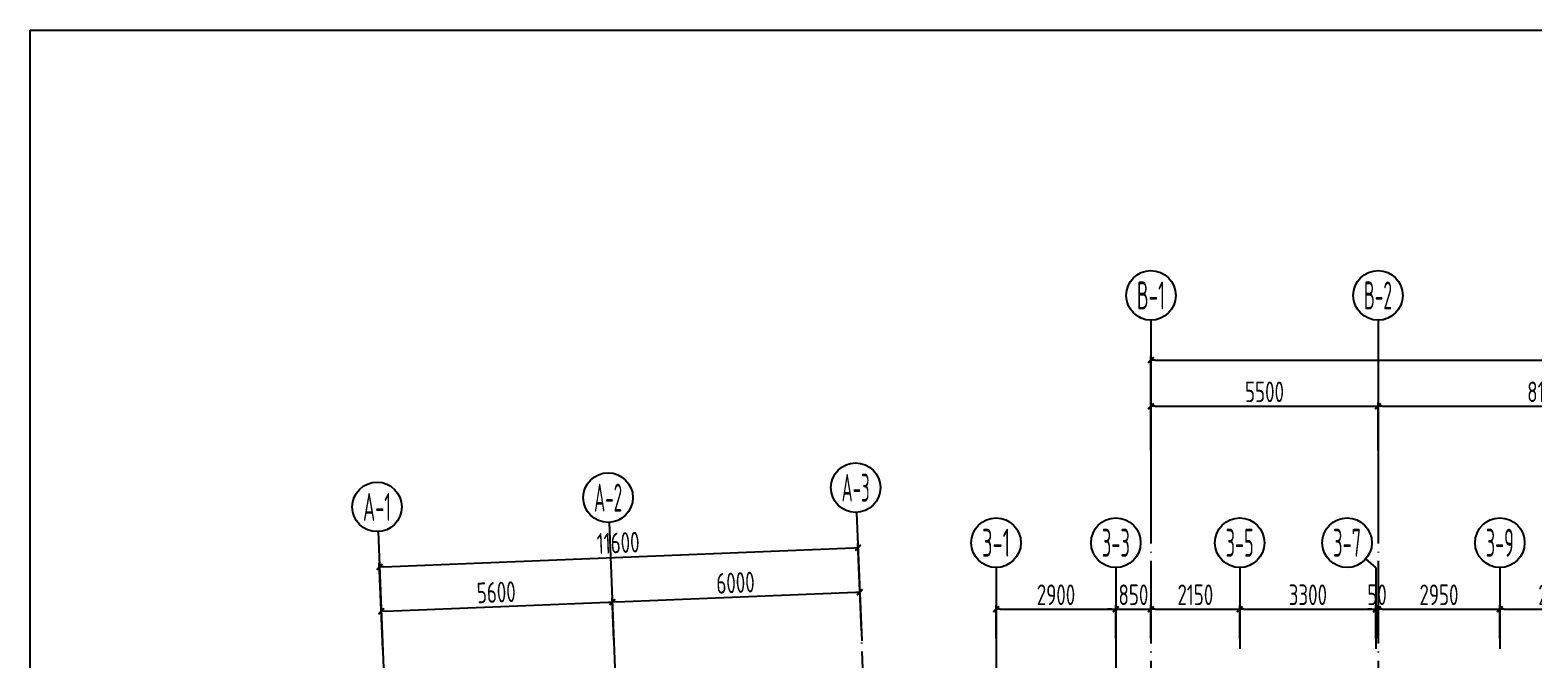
# Model space of a CAD drawing. Extents: x -57409 to 252654, y -8259 to 229119.
# Drawn here: x 23132 to 59553, y 213868 to 229119 of the extents above; entities that cross this region are included whole.
import ezdxf
from ezdxf.enums import TextEntityAlignment as Align

# ---------------------------------------------------------------- set-up
doc = ezdxf.new("R2010")
doc.units = 0
doc.header["$LTSCALE"] = 100
doc.header["$PDMODE"] = 35
doc.header["$PDSIZE"] = 200
doc.linetypes.add('DOTE', pattern=[2.42, 2, -0.2, 0.02, -0.2])
doc.layers.get('0').update_dxf_attribs({"linetype": 'CONTINUOUS'})
doc.layers.get('Defpoints').update_dxf_attribs({"linetype": 'CONTINUOUS'})
for name, color, linetype in [('B-TEXT', 3, 'CONTINUOUS'), ('dote', 253, 'DOTE'), ('Z-AXIS', 3, 'CONTINUOUS')]:
    doc.layers.add(name, color=color, linetype=linetype)
doc.layers.add('mis', color=31, linetype='CONTINUOUS', plot=False)
doc.styles.add('_TCH_AXIS', font='tssdeng.shx', dxfattribs={"width": 0.7, "bigfont": 'tssdchn.shx'})
doc.styles.add('COMPLEX', font='tssdeng.shx', dxfattribs={"width": 0.7, "bigfont": 'tssdchn.shx'})
doc.styles.add('TSSD_Dimension', font='tssdeng.shx', dxfattribs={"width": 0.7})
doc.dimstyles.new('TSSD_100_100$0', dxfattribs={"dimtxt": 300, "dimasz": 100, "dimexe": 100, "dimexo": 250, "dimgap": 100, "dimtad": 1, "dimdec": 0, "dimzin": 0, "dimdsep": 46, "dimtxsty": 'TSSD_Dimension', "dimblk": '_tsdbk', "dimblk1": '_tsdbk', "dimblk2": '_tsdbk', "dimsah": 1, "dimcen": 0, "dimdle": 100, "dimclrt": 7, "dimadec": 0, "dimazin": 0, "dimtfac": 1, "dimtdec": 0, "dimtix": 1, "dimtmove": 2, "dimatfit": 3, "dimldrblk": '_tsdbk', "dimfxl": 1, "dimtolj": 1, "dimtzin": 0, "dimarcsym": 0})

# ---------------------------------------------------------------- blocks, each defined once
blk = doc.blocks.new('_tsdbk')
blk.add_line((-1, 0), (0, 0))
at = {"const_width": 0.5}
blk.add_lwpolyline([(-0.7, -0.7), (0.7, 0.7)], dxfattribs=at)
blk = doc.blocks.new('*D121')
at = {"layer": 'Defpoints', "color": 0}
for p in [(37233, 215268), (31684, 213868), (37280, 214092)]:
    blk.add_point(p, dxfattribs=at)
at = {"layer": 'Z-AXIS', "color": 0, "lineweight": -2}
for p, q in [((31737, 215048), (37133, 215264)), ((37270, 214342), (37228, 215368)), ((31674, 214118), (31633, 215144))]:
    blk.add_line(p, q, dxfattribs=at)
at = {"layer": 'Z-AXIS', "color": 0, "lineweight": -2, "xscale": 100, "yscale": 100, "zscale": 100}
for p, rotation in [((37233, 215268), 2.298772996998719), ((31637, 215044), 182.2987729969987)]:
    blk.add_blockref('_tsdbk', p, dxfattribs=dict(at, rotation=rotation))
at = {"layer": 'Z-AXIS', "color": 7, "insert": (34421, 215506), "char_height": 500, "attachment_point": 5, "rotation": 2.2988, "style": 'TSSD_Dimension'}
blk.add_mtext('\\A1;5600', dxfattribs=at)
blk = doc.blocks.new('*D122')
at = {"layer": 'Defpoints', "color": 0}
for p in [(43228, 215509), (43275, 214333), (37280, 214092)]:
    blk.add_point(p, dxfattribs=at)
at = {"layer": 'Z-AXIS', "color": 0, "lineweight": -2}
for p, q in [((37270, 214342), (37228, 215368)), ((37332, 215272), (43128, 215505)), ((43265, 214583), (43224, 215609))]:
    blk.add_line(p, q, dxfattribs=at)
at = {"layer": 'Z-AXIS', "color": 0, "lineweight": -2, "xscale": 100, "yscale": 100, "zscale": 100}
for p, rotation in [((37233, 215268), 182.2987729969987), ((43228, 215509), 2.298772996998719)]:
    blk.add_blockref('_tsdbk', p, dxfattribs=dict(at, rotation=rotation))
at = {"layer": 'Z-AXIS', "color": 7, "insert": (40216, 215738), "char_height": 500, "attachment_point": 5, "rotation": 2.2988, "style": 'TSSD_Dimension'}
blk.add_mtext('\\A1;6000', dxfattribs=at)
blk = doc.blocks.new('*D123')
at = {"layer": 'Defpoints', "color": 0}
for p in [(43184, 216586), (43275, 214333), (31684, 213868)]:
    blk.add_point(p, dxfattribs=at)
at = {"layer": 'Z-AXIS', "color": 0, "lineweight": -2}
for p, q in [((31694, 216124), (43085, 216582)), ((43265, 214583), (43180, 216686)), ((31674, 214118), (31590, 216220))]:
    blk.add_line(p, q, dxfattribs=at)
at = {"layer": 'Z-AXIS', "color": 0, "lineweight": -2, "xscale": 100, "yscale": 100, "zscale": 100}
for p, rotation in [((43184, 216586), 2.298772996998719), ((31594, 216120), 182.2987729969987)]:
    blk.add_blockref('_tsdbk', p, dxfattribs=dict(at, rotation=rotation))
at = {"layer": 'Z-AXIS', "color": 7, "insert": (37375, 216703), "char_height": 500, "attachment_point": 5, "rotation": 2.2988, "style": 'TSSD_Dimension'}
blk.add_mtext('\\A1;11600', dxfattribs=at)
blk = doc.blocks.new('_AXISO')
blk.add_circle((0, 0), 0.5)
at = {"layer": 'B-TEXT', "style": 'COMPLEX', "width": 1.450893}
blk.add_attdef('A', text='', height=0.56, dxfattribs=at).set_placement((0.249375, -0.28), (0.749375, -0.28), align=Align.FIT)
blk = doc.blocks.new('*D248')
at = {"layer": 'Defpoints', "color": 0}
for p in [(49428, 215095), (46528, 214140), (49428, 214140)]:
    blk.add_point(p, dxfattribs=at)
at = {"layer": 'Z-AXIS', "color": 0, "lineweight": -2}
for p, q in [((46528, 214390), (46528, 215195)), ((46628, 215095), (49328, 215095)), ((49428, 214390), (49428, 215195))]:
    blk.add_line(p, q, dxfattribs=at)
at = {"layer": 'Z-AXIS', "color": 0, "lineweight": -2, "xscale": 100, "yscale": 100, "zscale": 100, "rotation": 180}
blk.add_blockref('_tsdbk', (46528, 215095), dxfattribs=at)
at = {"layer": 'Z-AXIS', "color": 0, "lineweight": -2, "xscale": 100, "yscale": 100, "zscale": 100}
blk.add_blockref('_tsdbk', (49428, 215095), dxfattribs=at)
at = {"layer": 'Z-AXIS', "color": 7, "insert": (47978, 215445), "char_height": 500, "attachment_point": 5, "style": 'TSSD_Dimension'}
blk.add_mtext('\\A1;2900', dxfattribs=at)
blk = doc.blocks.new('*D249')
at = {"layer": 'Defpoints', "color": 0}
for p in [(52428, 215095), (50278, 214140), (52428, 214140)]:
    blk.add_point(p, dxfattribs=at)
at = {"layer": 'Z-AXIS', "color": 0, "lineweight": -2}
for p, q in [((50278, 214390), (50278, 215195)), ((50378, 215095), (52328, 215095)), ((52428, 214390), (52428, 215195))]:
    blk.add_line(p, q, dxfattribs=at)
at = {"layer": 'Z-AXIS', "color": 0, "lineweight": -2, "xscale": 100, "yscale": 100, "zscale": 100, "rotation": 180}
blk.add_blockref('_tsdbk', (50278, 215095), dxfattribs=at)
at = {"layer": 'Z-AXIS', "color": 0, "lineweight": -2, "xscale": 100, "yscale": 100, "zscale": 100}
blk.add_blockref('_tsdbk', (52428, 215095), dxfattribs=at)
at = {"layer": 'Z-AXIS', "color": 7, "insert": (51353, 215445), "char_height": 500, "attachment_point": 5, "style": 'TSSD_Dimension'}
blk.add_mtext('\\A1;2150', dxfattribs=at)
blk = doc.blocks.new('*D250')
at = {"layer": 'Defpoints', "color": 0}
for p in [(55728, 215095), (52428, 214140), (55728, 214140)]:
    blk.add_point(p, dxfattribs=at)
at = {"layer": 'Z-AXIS', "color": 0, "lineweight": -2}
for p, q in [((52428, 214390), (52428, 215195)), ((52528, 215095), (55628, 215095)), ((55728, 214390), (55728, 215195))]:
    blk.add_line(p, q, dxfattribs=at)
at = {"layer": 'Z-AXIS', "color": 0, "lineweight": -2, "xscale": 100, "yscale": 100, "zscale": 100, "rotation": 180}
blk.add_blockref('_tsdbk', (52428, 215095), dxfattribs=at)
at = {"layer": 'Z-AXIS', "color": 0, "lineweight": -2, "xscale": 100, "yscale": 100, "zscale": 100}
blk.add_blockref('_tsdbk', (55728, 215095), dxfattribs=at)
at = {"layer": 'Z-AXIS', "color": 7, "insert": (54078, 215445), "char_height": 500, "attachment_point": 5, "style": 'TSSD_Dimension'}
blk.add_mtext('\\A1;3300', dxfattribs=at)
blk = doc.blocks.new('*D251')
at = {"layer": 'Defpoints', "color": 0}
for p in [(58728, 215095), (55778, 214140), (58728, 214140)]:
    blk.add_point(p, dxfattribs=at)
at = {"layer": 'Z-AXIS', "color": 0, "lineweight": -2}
for p, q in [((55778, 214390), (55778, 215195)), ((55878, 215095), (58628, 215095)), ((58728, 214390), (58728, 215195))]:
    blk.add_line(p, q, dxfattribs=at)
at = {"layer": 'Z-AXIS', "color": 0, "lineweight": -2, "xscale": 100, "yscale": 100, "zscale": 100, "rotation": 180}
blk.add_blockref('_tsdbk', (55778, 215095), dxfattribs=at)
at = {"layer": 'Z-AXIS', "color": 0, "lineweight": -2, "xscale": 100, "yscale": 100, "zscale": 100}
blk.add_blockref('_tsdbk', (58728, 215095), dxfattribs=at)
at = {"layer": 'Z-AXIS', "color": 7, "insert": (57253, 215445), "char_height": 500, "attachment_point": 5, "style": 'TSSD_Dimension'}
blk.add_mtext('\\A1;2950', dxfattribs=at)
blk = doc.blocks.new('*D252')
at = {"layer": 'Defpoints', "color": 0}
for p in [(61528, 215095), (58728, 214140), (61528, 214140)]:
    blk.add_point(p, dxfattribs=at)
at = {"layer": 'Z-AXIS', "color": 0, "lineweight": -2}
for p, q in [((58728, 214390), (58728, 215195)), ((58828, 215095), (61428, 215095)), ((61528, 214390), (61528, 215195))]:
    blk.add_line(p, q, dxfattribs=at)
at = {"layer": 'Z-AXIS', "color": 0, "lineweight": -2, "xscale": 100, "yscale": 100, "zscale": 100, "rotation": 180}
blk.add_blockref('_tsdbk', (58728, 215095), dxfattribs=at)
at = {"layer": 'Z-AXIS', "color": 0, "lineweight": -2, "xscale": 100, "yscale": 100, "zscale": 100}
blk.add_blockref('_tsdbk', (61528, 215095), dxfattribs=at)
at = {"layer": 'Z-AXIS', "color": 7, "insert": (60128, 215445), "char_height": 500, "attachment_point": 5, "style": 'TSSD_Dimension'}
blk.add_mtext('\\A1;2800', dxfattribs=at)
blk = doc.blocks.new('*D262')
at = {"layer": 'Defpoints', "color": 0}
for p in [(55778, 220009), (50278, 218688), (55778, 218688)]:
    blk.add_point(p, dxfattribs=at)
at = {"layer": 'Z-AXIS', "color": 0, "lineweight": -2}
for p, q in [((50278, 218938), (50278, 220109)), ((50378, 220009), (55678, 220009)), ((55778, 218938), (55778, 220109))]:
    blk.add_line(p, q, dxfattribs=at)
at = {"layer": 'Z-AXIS', "color": 0, "lineweight": -2, "xscale": 100, "yscale": 100, "zscale": 100, "rotation": 180}
blk.add_blockref('_tsdbk', (50278, 220009), dxfattribs=at)
at = {"layer": 'Z-AXIS', "color": 0, "lineweight": -2, "xscale": 100, "yscale": 100, "zscale": 100}
blk.add_blockref('_tsdbk', (55778, 220009), dxfattribs=at)
at = {"layer": 'Z-AXIS', "color": 7, "insert": (53028, 220359), "char_height": 500, "attachment_point": 5, "style": 'TSSD_Dimension'}
blk.add_mtext('\\A1;5500', dxfattribs=at)
blk = doc.blocks.new('*D263')
at = {"layer": 'Defpoints', "color": 0}
for p in [(63878, 220009), (55778, 218688), (63878, 218688)]:
    blk.add_point(p, dxfattribs=at)
at = {"layer": 'Z-AXIS', "color": 0, "lineweight": -2}
for p, q in [((55778, 218938), (55778, 220109)), ((55878, 220009), (63778, 220009)), ((63878, 218938), (63878, 220109))]:
    blk.add_line(p, q, dxfattribs=at)
at = {"layer": 'Z-AXIS', "color": 0, "lineweight": -2, "xscale": 100, "yscale": 100, "zscale": 100, "rotation": 180}
blk.add_blockref('_tsdbk', (55778, 220009), dxfattribs=at)
at = {"layer": 'Z-AXIS', "color": 0, "lineweight": -2, "xscale": 100, "yscale": 100, "zscale": 100}
blk.add_blockref('_tsdbk', (63878, 220009), dxfattribs=at)
at = {"layer": 'Z-AXIS', "color": 7, "insert": (59828, 220359), "char_height": 500, "attachment_point": 5, "style": 'TSSD_Dimension'}
blk.add_mtext('\\A1;8100', dxfattribs=at)
blk = doc.blocks.new('*D283')
at = {"layer": 'Defpoints', "color": 0}
for p in [(212378, 221130), (50278, 218923), (212378, 218923)]:
    blk.add_point(p, dxfattribs=at)
at = {"layer": 'Z-AXIS', "color": 0, "lineweight": -2}
for p, q in [((50278, 219173), (50278, 221230)), ((50378, 221130), (212278, 221130)), ((212378, 219173), (212378, 221230))]:
    blk.add_line(p, q, dxfattribs=at)
at = {"layer": 'Z-AXIS', "color": 0, "lineweight": -2, "xscale": 100, "yscale": 100, "zscale": 100, "rotation": 180}
blk.add_blockref('_tsdbk', (50278, 221130), dxfattribs=at)
at = {"layer": 'Z-AXIS', "color": 0, "lineweight": -2, "xscale": 100, "yscale": 100, "zscale": 100}
blk.add_blockref('_tsdbk', (212378, 221130), dxfattribs=at)
at = {"layer": 'Z-AXIS', "color": 7, "insert": (103570, 221480), "char_height": 500, "attachment_point": 5, "style": 'TSSD_Dimension'}
blk.add_mtext('\\A1;162100', dxfattribs=at)
blk = doc.blocks.new('*D284')
at = {"layer": 'Defpoints', "color": 0}
for p in [(50278, 215095), (49428, 214140), (50278, 214140)]:
    blk.add_point(p, dxfattribs=at)
at = {"layer": 'Z-AXIS', "color": 0, "lineweight": -2}
for p, q in [((49328, 215095), (49228, 215095)), ((49428, 214390), (49428, 215195)), ((49428, 215095), (50278, 215095)), ((50278, 214390), (50278, 215195)), ((50378, 215095), (50478, 215095))]:
    blk.add_line(p, q, dxfattribs=at)
at = {"layer": 'Z-AXIS', "color": 0, "lineweight": -2, "xscale": 100, "yscale": 100, "zscale": 100}
blk.add_blockref('_tsdbk', (49428, 215095), dxfattribs=at)
at = {"layer": 'Z-AXIS', "color": 0, "lineweight": -2, "xscale": 100, "yscale": 100, "zscale": 100, "rotation": 180}
blk.add_blockref('_tsdbk', (50278, 215095), dxfattribs=at)
at = {"layer": 'Z-AXIS', "color": 7, "insert": (49853, 215445), "char_height": 500, "attachment_point": 5, "style": 'TSSD_Dimension'}
blk.add_mtext('\\A1;850', dxfattribs=at)
blk = doc.blocks.new('*D285')
at = {"layer": 'Defpoints', "color": 0}
for p in [(55778, 215095), (55728, 214140), (55778, 214140)]:
    blk.add_point(p, dxfattribs=at)
at = {"layer": 'Z-AXIS', "color": 0, "lineweight": -2}
for p, q in [((55628, 215095), (55528, 215095)), ((55728, 214390), (55728, 215195)), ((55728, 215095), (55778, 215095)), ((55778, 214390), (55778, 215195)), ((55878, 215095), (55978, 215095))]:
    blk.add_line(p, q, dxfattribs=at)
at = {"layer": 'Z-AXIS', "color": 0, "lineweight": -2, "xscale": 100, "yscale": 100, "zscale": 100}
blk.add_blockref('_tsdbk', (55728, 215095), dxfattribs=at)
at = {"layer": 'Z-AXIS', "color": 0, "lineweight": -2, "xscale": 100, "yscale": 100, "zscale": 100, "rotation": 180}
blk.add_blockref('_tsdbk', (55778, 215095), dxfattribs=at)
at = {"layer": 'Z-AXIS', "color": 7, "insert": (55753, 215445), "char_height": 500, "attachment_point": 5, "style": 'TSSD_Dimension'}
blk.add_mtext('\\A1;50', dxfattribs=at)

msp = doc.modelspace()

# ---------------------------------------------------------------- linework, layer by layer
at = {"layer": 'dote', "ltscale": 10}
for p, q in [((50277.6, 218687.9), (50277.6, 170462.7)), ((55777.6, 218687.9), (55777.6, 170362.7)), ((50742.8, 28297.9), (43274.9, 214333)), ((31684.2, 213867.8), (39152.2, 27832.6)), ((37279.7, 214092.4), (44747.7, 28057.3)), ((46527.6, 214139.7), (46527.6, 191803)), ((49427.6, 214139.7), (49427.6, 211062.7))]:
    msp.add_line(p, q, dxfattribs=at)
at = {"layer": 'mis'}
msp.add_lwpolyline([(23132, 229118.7), (252632, 229118.7), (252632, -6908), (23132, -6908)], close=True, dxfattribs=at)
at = {"layer": 'Z-AXIS'}
for p, q in [((50277.6, 222093.4), (50277.6, 218687.9)), ((55777.6, 222093.4), (55777.6, 218687.9)), ((43150.2, 217439.7), (43274.9, 214333)), ((37155, 217199), (37279.7, 214092.4)), ((31559.5, 216974.4), (31684.2, 213867.8)), ((46527.6, 216105.2), (46527.6, 214139.7)), ((49427.6, 216105.2), (49427.6, 214139.7)), ((52427.6, 216105.2), (52427.6, 214139.7)), ((55727.6, 216105.2), (55483.2, 216314.7)), ((55727.6, 216105.2), (55727.6, 214139.7)), ((58727.6, 216105.2), (58727.6, 214139.7))]:
    msp.add_line(p, q, dxfattribs=at)

# ---------------------------------------------------------------- block references
ref = msp.add_blockref('_AXISO', (50277.6, 222693.4), dxfattribs=dict(at, xscale=1199.999999999998, yscale=1200, zscale=1200, rotation=359.9996457873846))
ref.add_attrib('A', 'B-1', dxfattribs={"color": 7, "height": 678.82, "rotation": 359.99965, "style": '_TCH_AXIS', "width": 0.464286}).set_placement((49938.2, 222354), (50617.1, 222354), align=Align.FIT)
ref = msp.add_blockref('_AXISO', (55777.6, 222693.4), dxfattribs=dict(at, xscale=1199.999999999998, yscale=1200, zscale=1200, rotation=359.9996457873846))
ref.add_attrib('A', 'B-2', dxfattribs={"color": 7, "height": 678.82, "rotation": 359.99965, "style": '_TCH_AXIS', "width": 0.42623}).set_placement((55438.2, 222354), (56117.1, 222354), align=Align.FIT)
ref = msp.add_blockref('_AXISO', (43126.1, 218039.2), dxfattribs=dict(at, xscale=1199.999999999998, yscale=1200, zscale=1200, rotation=359.9996457873818))
ref.add_attrib('A', 'A-3', dxfattribs={"color": 7, "height": 678.82, "rotation": 359.99965, "style": '_TCH_AXIS', "width": 0.419355}).set_placement((42786.7, 217699.8), (43465.5, 217699.8), align=Align.FIT)
ref = msp.add_blockref('_AXISO', (31535.4, 217573.9), dxfattribs=dict(at, xscale=1199.999999999998, yscale=1200, zscale=1200, rotation=359.9996457873818))
ref.add_attrib('A', 'A-1', dxfattribs={"color": 7, "height": 678.82, "rotation": 359.99965, "style": '_TCH_AXIS', "width": 0.45614}).set_placement((31196, 217234.5), (31874.9, 217234.5), align=Align.FIT)
ref = msp.add_blockref('_AXISO', (37130.9, 217798.5), dxfattribs=dict(at, xscale=1199.999999999998, yscale=1200, zscale=1200, rotation=359.9996457873818))
ref.add_attrib('A', 'A-2', dxfattribs={"color": 7, "height": 678.82, "rotation": 359.99965, "style": '_TCH_AXIS', "width": 0.419355}).set_placement((36791.5, 217459.1), (37470.3, 217459.1), align=Align.FIT)
ref = msp.add_blockref('_AXISO', (46527.6, 216705.2), dxfattribs=dict(at, xscale=1199.999999999998, yscale=1200, zscale=1200, rotation=359.9996457873846))
ref.add_attrib('A', '3-1', dxfattribs={"color": 7, "height": 678.82, "rotation": 359.99965, "style": '_TCH_AXIS', "width": 0.472727}).set_placement((46188.2, 216365.8), (46867.1, 216365.8), align=Align.FIT)
ref = msp.add_blockref('_AXISO', (49427.6, 216705.2), dxfattribs=dict(at, xscale=1199.999999999998, yscale=1200, zscale=1200, rotation=359.9996457873846))
ref.add_attrib('A', '3-3', dxfattribs={"color": 7, "height": 678.82, "rotation": 359.99965, "style": '_TCH_AXIS', "width": 0.433333}).set_placement((49088.2, 216365.8), (49767.1, 216365.8), align=Align.FIT)
ref = msp.add_blockref('_AXISO', (52427.6, 216705.2), dxfattribs=dict(at, xscale=1199.999999999998, yscale=1200, zscale=1200, rotation=359.9996457873846))
ref.add_attrib('A', '3-5', dxfattribs={"color": 7, "height": 678.82, "rotation": 359.99965, "style": '_TCH_AXIS', "width": 0.433333}).set_placement((52088.2, 216365.8), (52767.1, 216365.8), align=Align.FIT)
ref = msp.add_blockref('_AXISO', (55027.6, 216705.2), dxfattribs=dict(at, xscale=1199.999999999998, yscale=1200, zscale=1200, rotation=359.9996457873846))
ref.add_attrib('A', '3-7', dxfattribs={"color": 7, "height": 678.82, "rotation": 359.99965, "style": '_TCH_AXIS', "width": 0.433333}).set_placement((54688.2, 216365.8), (55367.1, 216365.8), align=Align.FIT)
ref = msp.add_blockref('_AXISO', (58727.6, 216705.2), dxfattribs=dict(at, xscale=1199.999999999998, yscale=1200, zscale=1200, rotation=359.9996457873846))
ref.add_attrib('A', '3-9', dxfattribs={"color": 7, "height": 678.82, "rotation": 359.99965, "style": '_TCH_AXIS', "width": 0.440678}).set_placement((58388.2, 216365.8), (59067.1, 216365.8), align=Align.FIT)

# ---------------------------------------------------------------- dimensions: what is measured, and where the dimension line sits
dim = msp.add_linear_dim(base=(212377.6, 221130.3), p1=(50277.6, 218923.1), p2=(212377.6, 218923.1), dimstyle='TSSD_100_100$0', override={"dimtxt": 500}, dxfattribs=at)
dim.commit()
dim.dimension.update_dxf_attribs({"geometry": '*D283', "text_midpoint": (103570.2, 221480.3), "dimtype": 160})
for base, p1, p2, picture, middle in [((55777.6, 220009.4), (50277.6, 218687.9), (55777.6, 218687.9), '*D262', (53027.6, 220359.4)), ((63877.6, 220009.4), (55777.6, 218687.9), (63877.6, 218687.9), '*D263', (59827.6, 220359.4)), ((49427.6, 215094.5), (46527.6, 214139.7), (49427.6, 214139.7), '*D248', (47977.6, 215444.5)), ((50277.6, 215094.5), (49427.6, 214139.7), (50277.6, 214139.7), '*D284', (49852.6, 215444.5)), ((52427.6, 215094.5), (50277.6, 214139.7), (52427.6, 214139.7), '*D249', (51352.6, 215444.5)), ((55727.6, 215094.5), (52427.6, 214139.7), (55727.6, 214139.7), '*D250', (54077.6, 215444.5)), ((55777.6, 215094.5), (55727.6, 214139.7), (55777.6, 214139.7), '*D285', (55752.6, 215444.5)), ((58727.6, 215094.5), (55777.6, 214139.7), (58727.6, 214139.7), '*D251', (57252.6, 215444.5)), ((61527.6, 215094.5), (58727.6, 214139.7), (61527.6, 214139.7), '*D252', (60127.6, 215444.5))]:
    dim = msp.add_linear_dim(base=base, p1=p1, p2=p2, dimstyle='TSSD_100_100$0', override={"dimtxt": 500}, dxfattribs=at)
    dim.commit()
    dim.dimension.update_dxf_attribs({"geometry": picture, "text_midpoint": middle})
for base, p1, p2, picture, middle in [((43184.5, 216585.8), (31684.2, 213867.8), (43274.9, 214333), '*D123', (37375.1, 216702.8)), ((43227.7, 215508.9), (37279.7, 214092.4), (43274.9, 214333), '*D122', (40216.1, 215738.3)), ((37232.5, 215268.2), (31684.2, 213867.8), (37279.7, 214092.4), '*D121', (34420.7, 215505.6))]:
    dim = msp.add_linear_dim(base=base, p1=p1, p2=p2, angle=2.29877, dimstyle='TSSD_100_100$0', override={"dimtxt": 500}, dxfattribs=at)
    dim.commit()
    dim.dimension.update_dxf_attribs({"geometry": picture, "text_midpoint": middle})

doc.saveas('drawing.dxf')
